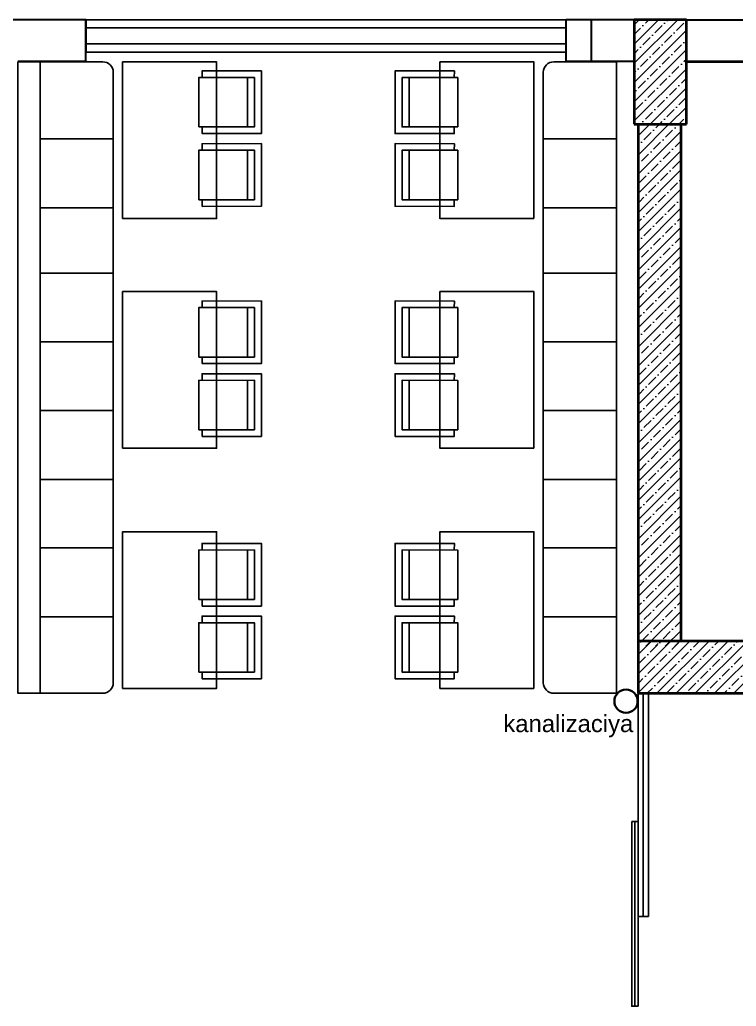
# Model space of a CAD drawing. Header units: millimetres. Extents: x 1531071 to 1560283, y -701792 to -691067.
# Drawn here: x 1556474 to 1557160, y -699245 to -698300 of the extents above; entities that cross this region are included whole.
import ezdxf

# ---------------------------------------------------------------- set-up
doc = ezdxf.new("R2010")
doc.units = ezdxf.units.MM
doc.header["$LTSCALE"] = 20
doc.header["$MEASUREMENT"] = 0
for name, color, linetype, lineweight in [('0_Ном._пера__5', 5, 'Continuous', 0), ('Qapi', 5, 'Continuous', 13), ('RAZMERI', 251, 'Continuous', 5), ('wall ext', 30, 'Continuous', 30)]:
    doc.layers.add(name, color=color, linetype=linetype, lineweight=lineweight)
doc.layers.add('Конструктив - Колонны_Ном._пера__202', color=7, linetype='Continuous', lineweight=0, true_color=0x38637a)
doc.layers.add('Конструктив - Колонны_Ном._пера__28', color=7, linetype='Continuous', lineweight=40, true_color=0xffe4e1)
doc.styles.add('СГЕНЕРИР_СТИЛЬ_1', font='arial.ttf')
pattern_1 = [(45, (1547823.123, -706312.456), (-9.192388, 9.192388), []), (45, (1547818.527, -706307.86), (-9.192388, 9.192388), [9.75, -3.25, 0, -3.25])]

# ---------------------------------------------------------------- blocks, each defined once
blk = doc.blocks.new('M_DFURN_FURN_3D SOFA - 1-SEAT_P')
at = {"color": 0, "linetype": 'ByBlock', "lineweight": -2}
blk.add_line((0.222216, 0.394416), (0.222216, -0.394416), dxfattribs=at)
blk.add_lwpolyline([(0.944418, 0.394416), (0.944418, 0.499968), (0, 0.499968), (0, -0.499968), (0.944418, -0.499968), (0.944418, -0.394416)], dxfattribs=at)
blk.add_lwpolyline([(0.999972, -0.394416), (0.999972, 0.394416), (0.111108, 0.394416), (0.111108, -0.394416)], close=True, dxfattribs=at)
at = {"layer": 'Defpoints', "color": 0, "linetype": 'ByBlock', "lineweight": -2}
for p in [(0, 0.499968), (0, -0.499968)]:
    blk.add_point(p, dxfattribs=at)

msp = doc.modelspace()

# ---------------------------------------------------------------- hatches: boundary and pattern name
at = {"layer": 'Конструктив - Колонны_Ном._пера__202', "linetype": 'Continuous'}
h = msp.add_hatch(dxfattribs=at)
h.set_pattern_fill('ЖЕЛЕЗОБЕТОН__ГОСТ_', color=1, scale=0.1, style=0, pattern_type=2)
h.set_pattern_definition(pattern_1)
h.paths.add_polyline_path([(1557062.21, -698400.21), (1557112.21, -698400.21), (1557112.21, -698300.21), (1557062.21, -698300.21)])
h = msp.add_hatch(dxfattribs=at)
h.set_pattern_fill('ЖЕЛЕЗОБЕТОН__ГОСТ_', color=1, scale=0.1, style=0, pattern_type=2)
h.set_pattern_definition([(45, (1547833.123, -706412.456), (-9.192388, 9.192388), []), (45, (1547828.527, -706407.86), (-9.192388, 9.192388), [9.75, -3.25, 0, -3.25])])
h.paths.add_polyline_path([(1557067.21, -698900.21), (1557107.21, -698900.21), (1557107.21, -698400.21), (1557067.21, -698400.21)])
h = msp.add_hatch(dxfattribs=at)
h.set_pattern_fill('ЖЕЛЕЗОБЕТОН__ГОСТ_', color=1, scale=0.1, style=0, pattern_type=2)
h.set_pattern_definition(pattern_1)
h.paths.add_polyline_path([(1557207.21, -698945.21), (1557207.21, -698895.21), (1557067.21, -698895.21), (1557067.21, -698945.21)])

# ---------------------------------------------------------------- linework, layer by layer
at = {"color": 0, "lineweight": 30, "ltscale": 0.5}
for p, q in [((1556537.21, -698300.21), (1556357.21, -698300.21)), ((1556537.21, -698340.21), (1556537.21, -698300.21)), ((1557112.21, -698300.21), (1556997.21, -698300.21)), ((1556997.21, -698340.21), (1556997.21, -698300.21)), ((1557021.43, -698340.21), (1557021.43, -698300.21)), ((1557112.21, -698300.21), (1557177.21, -698300.21)), ((1556537.21, -698340.21), (1556472.21, -698340.21)), ((1556493.02, -698340.21), (1556538.02, -698340.21)), ((1556497.23, -698340.21), (1556537.21, -698340.21)), ((1557062.21, -698340.21), (1556997.21, -698340.21)), ((1557062.21, -698340.21), (1557021.43, -698340.21))]:
    msp.add_line(p, q, dxfattribs=at)
at = {"color": 5}
for p, q in [((1556997.21, -698300.21), (1556537.36, -698300.21)), ((1556537.36, -698331.15), (1556537.36, -698300.21)), ((1556997.21, -698331.15), (1556997.21, -698300.21)), ((1557021.43, -698331.15), (1557021.43, -698300.21)), ((1556997.21, -698307.94), (1556537.36, -698307.94)), ((1556997.21, -698323.41), (1556537.36, -698323.41)), ((1556997.21, -698331.15), (1556537.36, -698331.15)), ((1557070.96, -698945.21), (1557070.96, -699158.96)), ((1557065.96, -699068.11), (1557059.96, -699068.11)), ((1557062.96, -699068.11), (1557062.96, -699244.91)), ((1557075.96, -699158.96), (1557065.96, -699158.96))]:
    msp.add_line(p, q, dxfattribs=at)
at = {"ltscale": 0.5}
for points in [[(1556472.21, -698340.56), (1556493.41, -698340.56), (1556493.41, -698945.21), (1556472.19, -698945.21)], [(1556572.44, -698490.56), (1556662.44, -698490.56), (1556662.44, -698340.56), (1556572.44, -698340.56)], [(1556966.18, -698490.56), (1556876.18, -698490.56), (1556876.18, -698340.56), (1556966.18, -698340.56)], [(1556572.44, -698710.56), (1556662.44, -698710.56), (1556662.44, -698560.56), (1556572.44, -698560.56)], [(1556966.18, -698710.56), (1556876.18, -698710.56), (1556876.18, -698560.56), (1556966.18, -698560.56)], [(1556572.44, -698940.56), (1556662.44, -698940.56), (1556662.44, -698790.56), (1556572.44, -698790.56)], [(1556966.18, -698940.56), (1556876.18, -698940.56), (1556876.18, -698790.56), (1556966.18, -698790.56)]]:
    msp.add_lwpolyline(points, close=True, dxfattribs=at)
for points in [[(1556493.41, -698340.56), (1556553.41, -698340.56, -0.414214), (1556563.41, -698350.56), (1556563.41, -698935.21, -0.414214), (1556553.41, -698945.21), (1556493.41, -698945.21)], [(1557045.21, -698340.56), (1556985.21, -698340.56, 0.414214), (1556975.21, -698350.56), (1556975.21, -698935.21, 0.414214), (1556985.21, -698945.21), (1557045.21, -698945.21)]]:
    msp.add_lwpolyline(points, format="xyb", close=True, dxfattribs=at)
for points in [[(1556493.41, -698414.41), (1556563.41, -698414.41)], [(1557045.21, -698414.41), (1556975.21, -698414.41)], [(1556493.41, -698480.41), (1556563.41, -698480.41)], [(1557045.21, -698480.41), (1556975.21, -698480.41)], [(1556493.41, -698542.76), (1556563.41, -698542.76)], [(1557045.21, -698542.76), (1556975.21, -698542.76)], [(1556493.41, -698608.76), (1556563.41, -698608.76)], [(1557045.21, -698608.76), (1556975.21, -698608.76)], [(1556493.41, -698674.36), (1556563.41, -698674.36)], [(1557045.21, -698674.36), (1556975.21, -698674.36)], [(1556493.41, -698740.36), (1556563.41, -698740.36)], [(1557045.21, -698740.36), (1556975.21, -698740.36)], [(1556493.41, -698806.01), (1556563.41, -698806.01)], [(1557045.21, -698806.01), (1556975.21, -698806.01)], [(1556493.41, -698872.01), (1556563.41, -698872.01)], [(1557045.21, -698872.01), (1556975.21, -698872.01)]]:
    msp.add_lwpolyline(points, dxfattribs=at)
at = {"color": 5}
for points in [[(1557075.96, -699158.96), (1557075.96, -698945.21), (1557065.96, -698945.21), (1557065.96, -699158.96)], [(1557059.96, -699068.11), (1557059.96, -699244.91), (1557065.96, -699244.91)], [(1557065.96, -699244.91), (1557065.96, -699068.11)]]:
    msp.add_lwpolyline(points, dxfattribs=at)
at = {"layer": '0_Ном._пера__5', "color": 0, "linetype": 'Continuous'}
for p, q in [((1557107.21, -698510.21), (1557107.21, -698400.21)), ((1557107.21, -698540.21), (1557107.21, -698510.21)), ((1557107.21, -698600.21), (1557107.21, -698540.21)), ((1557107.21, -698630.21), (1557107.21, -698600.21)), ((1557107.21, -698660.21), (1557107.21, -698630.21)), ((1557107.21, -698720.21), (1557107.21, -698690.21)), ((1557107.21, -698690.21), (1557107.21, -698690.21)), ((1557107.21, -698750.21), (1557107.21, -698720.21))]:
    msp.add_line(p, q, dxfattribs=at)
at = {"layer": 'Qapi'}
for p, q in [((1556537.32, -698310.46), (1556537.36, -698320.9)), ((1556537.36, -698320.9), (1556537.32, -698310.46)), ((1556537.36, -698320.9), (1556537.32, -698310.46)), ((1556537.36, -698320.9), (1556537.32, -698310.46)), ((1556537.32, -698310.46), (1556537.36, -698320.9)), ((1556537.32, -698310.46), (1556537.36, -698320.9)), ((1556537.38, -698310.46), (1556537.34, -698320.9)), ((1556537.38, -698310.46), (1556537.34, -698320.9)), ((1556537.34, -698320.9), (1556537.38, -698310.46)), ((1556537.34, -698320.9), (1556537.38, -698310.46)), ((1556537.34, -698320.9), (1556537.38, -698310.46)), ((1556537.38, -698310.46), (1556537.34, -698320.9)), ((1556537.38, -698310.46), (1556537.34, -698320.9))]:
    msp.add_line(p, q, dxfattribs=at)
at = {"layer": 'wall ext', "color": 4, "lineweight": 35, "ltscale": 0.5}
msp.add_circle((1557054.41, -698952.78), 11.16, dxfattribs=at)
at = {"layer": 'Конструктив - Колонны_Ном._пера__28', "color": 0, "linetype": 'Continuous'}
for p, q in [((1557112.21, -698300.21), (1557062.21, -698300.21)), ((1557062.21, -698300.21), (1557062.21, -698400.21)), ((1557112.21, -698400.21), (1557112.21, -698300.21)), ((1557112.21, -698340.21), (1557572.21, -698340.21)), ((1557062.21, -698400.21), (1557112.21, -698400.21)), ((1557107.21, -698690.21), (1557107.21, -698660.21)), ((1557207.21, -698895.21), (1557067.21, -698895.21)), ((1557066.43, -698945.21), (1557207.21, -698945.21))]:
    msp.add_line(p, q, dxfattribs=at)
at = {"layer": 'Конструктив - Колонны_Ном._пера__28', "color": 0, "linetype": 'Continuous', "flags": 128}
for points in [[(1557066.43, -698945.21), (1557066.43, -698400.21)], [(1557107.21, -698895.21), (1557107.21, -698400.21)]]:
    msp.add_lwpolyline(points, dxfattribs=at)

# ---------------------------------------------------------------- block references
at = {"yscale": 59.99999999999984, "zscale": 59.99999999999984}
for p, xscale, rotation in [((1556705.27, -698379.22), -59.99999999999984, 0.04060649888042001), ((1556833.35, -698379.22), 59.99999999999984, 359.9593935011196), ((1556705.27, -698448.87), -59.99999999999984, 0.04060649888042001), ((1556833.35, -698448.87), 59.99999999999984, 359.9593935011196), ((1556705.27, -698599.52), -59.99999999999984, 0.04060649888042001), ((1556833.35, -698599.52), 59.99999999999984, 359.9593935011196), ((1556705.27, -698669.17), -59.99999999999984, 0.04060649888042001), ((1556833.35, -698669.17), 59.99999999999984, 359.9593935011196), ((1556705.27, -698831.62), -59.99999999999984, 0.04060649888042001), ((1556833.35, -698831.62), 59.99999999999984, 359.9593935011196), ((1556705.27, -698901.27), -59.99999999999984, 0.04060649888042001), ((1556833.35, -698901.27), 59.99999999999984, 359.9593935011196)]:
    msp.add_blockref('M_DFURN_FURN_3D SOFA - 1-SEAT_P', p, dxfattribs=dict(at, xscale=xscale, rotation=rotation))

# ---------------------------------------------------------------- texts
at = {"layer": 'RAZMERI', "color": 4, "style": 'СГЕНЕРИР_СТИЛЬ_1'}
msp.add_text('kanalizaciya', height=16.3549, dxfattribs=at).set_placement((1556936.95, -698982.39))

doc.saveas('drawing.dxf')
